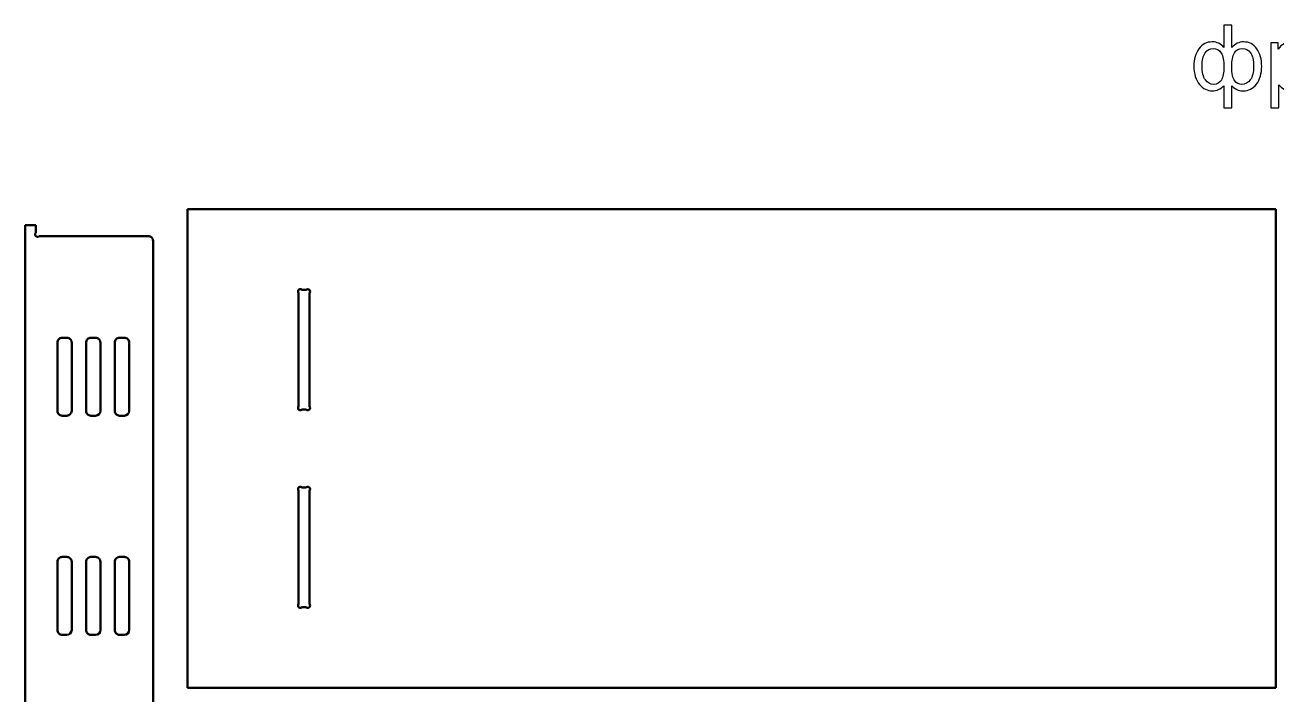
# Model space of a CAD drawing. Header units: millimetres. Extents: x -5696 to 5717, y -1207 to 892.
# Drawn here: x -3628 to -1529, y -230 to 892 of the extents above; entities that cross this region are included whole.
import ezdxf

# ---------------------------------------------------------------- set-up
doc = ezdxf.new("R2010")
doc.units = ezdxf.units.MM
doc.header["$MEASUREMENT"] = 0
doc.layers.add('layer 1', color=7, linetype='Continuous')

msp = doc.modelspace()

# ---------------------------------------------------------------- linework, layer by layer
at = {"layer": 'layer 1', "color": 242}
for points, knots in [([(-1617.9243, 892.2491), (-1617.9243, 892.2491), (-1604.5748, 892.2491), (-1604.5748, 892.2491), (-1604.5748, 892.2491), (-1604.5748, 892.2491), (-1604.5748, 854.628), (-1604.5748, 854.628), (-1604.5748, 854.628), (-1601.819, 857.7883), (-1598.785, 860.1397), (-1595.4729, 861.7072), (-1595.4729, 861.7072), (-1592.1861, 863.2495), (-1588.6212, 864.0332), (-1584.8288, 864.0332), (-1584.8288, 864.0332), (-1575.5246, 864.0332), (-1568.142, 860.1397), (-1562.6808, 852.3778), (-1562.6808, 852.3778), (-1557.245, 844.6159), (-1554.5144, 834.8566), (-1554.5144, 823.0747), (-1554.5144, 823.0747), (-1554.5144, 810.7872), (-1557.4473, 800.8762), (-1563.3129, 793.3166), (-1563.3129, 793.3166), (-1569.1786, 785.757), (-1576.4854, 781.9645), (-1585.208, 781.9645), (-1585.208, 781.9645), (-1588.065, 781.9645), (-1590.9726, 782.4196), (-1593.9307, 783.3045), (-1593.9307, 783.3045), (-1596.8888, 784.1894), (-1600.4284, 786.6166), (-1604.5748, 790.5608), (-1604.5748, 790.5608), (-1604.5748, 790.5608), (-1604.5748, 753.4453), (-1604.5748, 753.4453), (-1604.5748, 753.4453), (-1604.5748, 753.4453), (-1617.9243, 753.4453), (-1617.9243, 753.4453), (-1617.9243, 753.4453), (-1617.9243, 753.4453), (-1617.9243, 790.5608), (-1617.9243, 790.5608), (-1617.9243, 790.5608), (-1620.579, 787.7038), (-1623.5371, 785.5547), (-1626.7733, 784.1136), (-1626.7733, 784.1136), (-1630.0096, 782.6724), (-1633.4986, 781.9645), (-1637.2658, 781.9645), (-1637.2658, 781.9645), (-1645.5081, 781.9645), (-1652.7137, 785.58), (-1658.8828, 792.7857), (-1658.8828, 792.7857), (-1665.0518, 800.0166), (-1668.1364, 810.3574), (-1668.1364, 823.8079), (-1668.1364, 823.8079), (-1668.1364, 835.2106), (-1665.3552, 844.7423), (-1659.7677, 852.4536), (-1659.7677, 852.4536), (-1654.1801, 860.1649), (-1646.6964, 864.0332), (-1637.2658, 864.0332), (-1637.2658, 864.0332), (-1633.2963, 864.0332), (-1629.7314, 863.2495), (-1626.5205, 861.7072), (-1626.5205, 861.7072), (-1623.3095, 860.1397), (-1620.4526, 857.7883), (-1617.9243, 854.628), (-1617.9243, 854.628), (-1617.9243, 854.628), (-1617.9243, 892.2491), (-1617.9243, 892.2491)], [0, 0, 0, 0, 0.043478261, 0.043478261, 0.043478261, 0.043478261, 0.086956522, 0.086956522, 0.086956522, 0.086956522, 0.130434783, 0.130434783, 0.130434783, 0.130434783, 0.173913043, 0.173913043, 0.173913043, 0.173913043, 0.217391304, 0.217391304, 0.217391304, 0.217391304, 0.260869565, 0.260869565, 0.260869565, 0.260869565, 0.304347826, 0.304347826, 0.304347826, 0.304347826, 0.347826087, 0.347826087, 0.347826087, 0.347826087, 0.391304348, 0.391304348, 0.391304348, 0.391304348, 0.434782609, 0.434782609, 0.434782609, 0.434782609, 0.47826087, 0.47826087, 0.47826087, 0.47826087, 0.52173913, 0.52173913, 0.52173913, 0.52173913, 0.565217391, 0.565217391, 0.565217391, 0.565217391, 0.608695652, 0.608695652, 0.608695652, 0.608695652, 0.652173913, 0.652173913, 0.652173913, 0.652173913, 0.695652174, 0.695652174, 0.695652174, 0.695652174, 0.739130435, 0.739130435, 0.739130435, 0.739130435, 0.782608696, 0.782608696, 0.782608696, 0.782608696, 0.826086957, 0.826086957, 0.826086957, 0.826086957, 0.869565217, 0.869565217, 0.869565217, 0.869565217, 0.913043478, 0.913043478, 0.913043478, 0.913043478, 1, 1, 1, 1]), ([(-1538.9148, 753.4453), (-1538.9148, 753.4453), (-1538.9148, 862.3646), (-1538.9148, 862.3646), (-1538.9148, 862.3646), (-1538.9148, 862.3646), (-1526.779, 862.3646), (-1526.779, 862.3646), (-1526.779, 862.3646), (-1526.779, 862.3646), (-1526.779, 852.0238), (-1526.779, 852.0238), (-1526.779, 852.0238), (-1523.922, 856.0185), (-1520.6858, 859.0272), (-1517.0703, 861.0246), (-1517.0703, 861.0246), (-1513.4801, 863.0219), (-1509.1061, 864.0332), (-1503.9737, 864.0332), (-1503.9737, 864.0332), (-1497.2484, 864.0332), (-1491.3322, 862.314), (-1486.1997, 858.8502), (-1486.1997, 858.8502), (-1481.0672, 855.4117), (-1477.1989, 850.5321), (-1474.5695, 844.2619), (-1474.5695, 844.2619), (-1471.9653, 837.9664), (-1470.6506, 831.0895), (-1470.6506, 823.5804), (-1470.6506, 823.5804), (-1470.6506, 815.5657), (-1472.0918, 808.3347), (-1474.974, 801.8875), (-1474.974, 801.8875), (-1477.8563, 795.4657), (-1482.0533, 790.5355), (-1487.565, 787.097), (-1487.565, 787.097), (-1493.0514, 783.6838), (-1498.8412, 781.9645), (-1504.9091, 781.9645), (-1504.9091, 781.9645), (-1509.359, 781.9645), (-1513.3537, 782.9), (-1516.868, 784.7709), (-1516.868, 784.7709), (-1520.4076, 786.6419), (-1523.2899, 788.9932), (-1525.5654, 791.8502), (-1525.5654, 791.8502), (-1525.5654, 791.8502), (-1525.5654, 753.4453), (-1525.5654, 753.4453), (-1525.5654, 753.4453), (-1525.5654, 753.4453), (-1538.9148, 753.4453), (-1538.9148, 753.4453)], [0, 0, 0, 0, 0.0625, 0.0625, 0.0625, 0.0625, 0.125, 0.125, 0.125, 0.125, 0.1875, 0.1875, 0.1875, 0.1875, 0.25, 0.25, 0.25, 0.25, 0.3125, 0.3125, 0.3125, 0.3125, 0.375, 0.375, 0.375, 0.375, 0.4375, 0.4375, 0.4375, 0.4375, 0.5, 0.5, 0.5, 0.5, 0.5625, 0.5625, 0.5625, 0.5625, 0.625, 0.625, 0.625, 0.625, 0.6875, 0.6875, 0.6875, 0.6875, 0.75, 0.75, 0.75, 0.75, 0.8125, 0.8125, 0.8125, 0.8125, 0.875, 0.875, 0.875, 0.875, 1, 1, 1, 1]), ([(-1654.4835, 824.1872), (-1654.4835, 813.0879), (-1652.6126, 805.0985), (-1648.896, 800.2189), (-1648.896, 800.2189), (-1645.1794, 795.3392), (-1640.5779, 792.8868), (-1635.0662, 792.8868), (-1635.0662, 792.8868), (-1629.3016, 792.8868), (-1624.9782, 795.314), (-1622.1212, 800.1683), (-1622.1212, 800.1683), (-1619.2895, 805.0226), (-1617.8484, 812.3294), (-1617.8484, 822.0381), (-1617.8484, 822.0381), (-1617.8484, 832.4042), (-1619.3401, 840.1661), (-1622.3488, 845.3491), (-1622.3488, 845.3491), (-1625.3575, 850.5321), (-1629.8831, 853.111), (-1635.9511, 853.111), (-1635.9511, 853.111), (-1641.4122, 853.111), (-1645.862, 850.5827), (-1649.3258, 845.5261), (-1649.3258, 845.5261), (-1652.7643, 840.4695), (-1654.4835, 833.3649), (-1654.4835, 824.1872)], [0, 0, 0, 0, 0.111111111, 0.111111111, 0.111111111, 0.111111111, 0.222222222, 0.222222222, 0.222222222, 0.222222222, 0.333333333, 0.333333333, 0.333333333, 0.333333333, 0.444444444, 0.444444444, 0.444444444, 0.444444444, 0.555555556, 0.555555556, 0.555555556, 0.555555556, 0.666666667, 0.666666667, 0.666666667, 0.666666667, 0.777777778, 0.777777778, 0.777777778, 0.777777778, 1, 1, 1, 1]), ([(-1604.6507, 822.6702), (-1604.6507, 810.8377), (-1603.0326, 802.8989), (-1599.771, 798.8283), (-1599.771, 798.8283), (-1596.5348, 794.7577), (-1592.4643, 792.7351), (-1587.5846, 792.7351), (-1587.5846, 792.7351), (-1582.1741, 792.7351), (-1577.5473, 795.2381), (-1573.7295, 800.2442), (-1573.7295, 800.2442), (-1569.9118, 805.2249), (-1568.0156, 813.0121), (-1568.0156, 823.5551), (-1568.0156, 823.5551), (-1568.0156, 833.4913), (-1569.7854, 840.9246), (-1573.2997, 845.8042), (-1573.2997, 845.8042), (-1576.8141, 850.6838), (-1581.3397, 853.111), (-1586.8514, 853.111), (-1586.8514, 853.111), (-1592.7676, 853.111), (-1597.1922, 850.5827), (-1600.1756, 845.5008), (-1600.1756, 845.5008), (-1603.159, 840.4189), (-1604.6507, 832.8087), (-1604.6507, 822.6702)], [0, 0, 0, 0, 0.111111111, 0.111111111, 0.111111111, 0.111111111, 0.222222222, 0.222222222, 0.222222222, 0.222222222, 0.333333333, 0.333333333, 0.333333333, 0.333333333, 0.444444444, 0.444444444, 0.444444444, 0.444444444, 0.555555556, 0.555555556, 0.555555556, 0.555555556, 0.666666667, 0.666666667, 0.666666667, 0.666666667, 0.777777778, 0.777777778, 0.777777778, 0.777777778, 1, 1, 1, 1])]:
    msp.add_open_spline(points, degree=3, knots=knots, dxfattribs=at)
at = {"layer": 'layer 1', "lineweight": 50}
for points in [[(-3355.4927, -218.393), (-3355.4927, -218.393), (-3355.4927, 584.0069), (-3355.4927, 584.0069)], [(-3355.4927, 584.0069), (-3355.4927, 584.0069), (-1531.0357, 584.0069), (-1531.0357, 584.0069)], [(-1531.0357, 584.0069), (-1531.0357, 584.0069), (-1531.0357, -218.393), (-1531.0357, -218.393)], [(-3627.6229, 556.7864), (-3627.6229, 556.7864), (-3609.5689, 556.7864), (-3609.5689, 556.7864)], [(-3627.6229, -317.8295), (-3627.6229, -317.8295), (-3627.6229, 556.7864), (-3627.6229, 556.7864)], [(-3609.5689, 556.7864), (-3609.5689, 556.7864), (-3609.5689, 544.4063), (-3609.5689, 544.4063)], [(-3603.8952, 538.7324), (-3603.8952, 538.7324), (-3421.0049, 538.7324), (-3421.0049, 538.7324)], [(-3412.9809, 530.7084), (-3412.9809, 530.7084), (-3412.9809, -291.7515), (-3412.9809, -291.7515)], [(-3168.9348, 253.6758), (-3168.9348, 253.6758), (-3168.9348, 442.9281), (-3168.9348, 442.9281)], [(-3163.2609, 448.6019), (-3163.2609, 448.6019), (-3156.5545, 448.6019), (-3156.5545, 448.6019)], [(-3150.8808, 442.9281), (-3150.8808, 442.9281), (-3150.8808, 253.6758), (-3150.8808, 253.6758)], [(-3573.4609, 245.8565), (-3573.4609, 245.8565), (-3573.4609, 360.1985), (-3573.4609, 360.1985)], [(-3565.4369, 368.2225), (-3565.4369, 368.2225), (-3557.4129, 368.2225), (-3557.4129, 368.2225)], [(-3549.3889, 360.1985), (-3549.3889, 360.1985), (-3549.3889, 245.8565), (-3549.3889, 245.8565)], [(-3525.3169, 245.8565), (-3525.3169, 245.8565), (-3525.3169, 360.1985), (-3525.3169, 360.1985)], [(-3517.2929, 368.2225), (-3517.2929, 368.2225), (-3509.2689, 368.2225), (-3509.2689, 368.2225)], [(-3501.2449, 360.1985), (-3501.2449, 360.1985), (-3501.2449, 245.8565), (-3501.2449, 245.8565)], [(-3477.1729, 245.8565), (-3477.1729, 245.8565), (-3477.1729, 360.1985), (-3477.1729, 360.1985)], [(-3469.1489, 368.2225), (-3469.1489, 368.2225), (-3461.1249, 368.2225), (-3461.1249, 368.2225)], [(-3453.1009, 360.1985), (-3453.1009, 360.1985), (-3453.1009, 245.8565), (-3453.1009, 245.8565)], [(-3557.4129, 237.8325), (-3557.4129, 237.8325), (-3565.4369, 237.8325), (-3565.4369, 237.8325)], [(-3557.4129, 237.8325), (-3552.9814, 237.8325), (-3549.3889, 241.4249), (-3549.3889, 245.8564)], [(-3509.2689, 237.8325), (-3509.2689, 237.8325), (-3517.2929, 237.8325), (-3517.2929, 237.8325)], [(-3509.2689, 237.8325), (-3504.8375, 237.8325), (-3501.2449, 241.4249), (-3501.2449, 245.8564)], [(-3461.1249, 237.8325), (-3461.1249, 237.8325), (-3469.1489, 237.8325), (-3469.1489, 237.8325)], [(-3461.1249, 237.8325), (-3456.6935, 237.8325), (-3453.1009, 241.4249), (-3453.1009, 245.8564)], [(-3156.5545, 248.0019), (-3156.5545, 248.0019), (-3163.2609, 248.0019), (-3163.2609, 248.0019)], [(-3168.9348, -77.3142), (-3168.9348, -77.3142), (-3168.9348, 111.9381), (-3168.9348, 111.9381)], [(-3163.2609, 117.612), (-3163.2609, 117.612), (-3156.5545, 117.612), (-3156.5545, 117.612)], [(-3150.8808, 111.9381), (-3150.8808, 111.9381), (-3150.8808, -77.3142), (-3150.8808, -77.3142)], [(-3565.4369, 1.1245), (-3565.4369, 1.1245), (-3557.4129, 1.1245), (-3557.4129, 1.1245)], [(-3517.2929, 1.1245), (-3517.2929, 1.1245), (-3509.2689, 1.1245), (-3509.2689, 1.1245)], [(-3469.1489, 1.1245), (-3469.1489, 1.1245), (-3461.1249, 1.1245), (-3461.1249, 1.1245)], [(-3573.4609, -121.2415), (-3573.4609, -121.2415), (-3573.4609, -6.8995), (-3573.4609, -6.8995)], [(-3549.3889, -6.8995), (-3549.3889, -6.8995), (-3549.3889, -121.2415), (-3549.3889, -121.2415)], [(-3525.3169, -121.2415), (-3525.3169, -121.2415), (-3525.3169, -6.8995), (-3525.3169, -6.8995)], [(-3501.2449, -6.8995), (-3501.2449, -6.8995), (-3501.2449, -121.2415), (-3501.2449, -121.2415)], [(-3477.1729, -121.2415), (-3477.1729, -121.2415), (-3477.1729, -6.8995), (-3477.1729, -6.8995)], [(-3453.1009, -6.8995), (-3453.1009, -6.8995), (-3453.1009, -121.2415), (-3453.1009, -121.2415)], [(-3156.5545, -82.988), (-3156.5545, -82.988), (-3163.2609, -82.988), (-3163.2609, -82.988)], [(-3557.4129, -129.2655), (-3552.9814, -129.2655), (-3549.3889, -125.6731), (-3549.3889, -121.2415)], [(-3509.2689, -129.2655), (-3504.8375, -129.2655), (-3501.2449, -125.6731), (-3501.2449, -121.2415)], [(-3461.1249, -129.2655), (-3456.6935, -129.2655), (-3453.1009, -125.6731), (-3453.1009, -121.2415)], [(-3557.4129, -129.2655), (-3557.4129, -129.2655), (-3565.4369, -129.2655), (-3565.4369, -129.2655)], [(-3509.2689, -129.2655), (-3509.2689, -129.2655), (-3517.2929, -129.2655), (-3517.2929, -129.2655)], [(-3461.1249, -129.2655), (-3461.1249, -129.2655), (-3469.1489, -129.2655), (-3469.1489, -129.2655)], [(-1531.0357, -218.393), (-1531.0357, -218.393), (-3355.4927, -218.393), (-3355.4927, -218.393)]]:
    msp.add_open_spline(points, degree=3, dxfattribs=at)
for points, knots in [([(-3609.5689, 544.4063), (-3610.5825, 543.3927), (-3610.9783, 541.9155), (-3610.6073, 540.531), (-3610.6073, 540.531), (-3610.2363, 539.1464), (-3609.1549, 538.065), (-3607.7705, 537.6941), (-3607.7705, 537.6941), (-3606.3859, 537.3231), (-3604.9087, 537.7189), (-3603.8952, 538.7324)], [0, 0, 0, 0, 0.25, 0.25, 0.25, 0.25, 0.5, 0.5, 0.5, 0.5, 1, 1, 1, 1]), ([(-3412.9809, 530.7084), (-3412.9809, 532.8366), (-3413.8264, 534.8775), (-3415.3312, 536.3823), (-3415.3312, 536.3823), (-3416.836, 537.8871), (-3418.8769, 538.7324), (-3421.0049, 538.7324)], [0, 0, 0, 0, 0.333333333, 0.333333333, 0.333333333, 0.333333333, 1, 1, 1, 1]), ([(-3163.2609, 448.6019), (-3164.2744, 449.6154), (-3165.7516, 450.0113), (-3167.1362, 449.6403), (-3167.1362, 449.6403), (-3168.5207, 449.2693), (-3169.6022, 448.188), (-3169.9731, 446.8034), (-3169.9731, 446.8034), (-3170.3441, 445.4189), (-3169.9483, 443.9417), (-3168.9348, 442.9281)], [0, 0, 0, 0, 0.25, 0.25, 0.25, 0.25, 0.5, 0.5, 0.5, 0.5, 1, 1, 1, 1]), ([(-3150.8808, 442.9281), (-3149.314, 444.4949), (-3149.314, 447.0351), (-3150.8807, 448.6019), (-3150.8807, 448.6019), (-3152.4474, 450.1687), (-3154.9877, 450.1687), (-3156.5545, 448.6019)], [0, 0, 0, 0, 0.333333333, 0.333333333, 0.333333333, 0.333333333, 1, 1, 1, 1]), ([(-3565.4369, 368.2225), (-3567.565, 368.2225), (-3569.606, 367.3771), (-3571.1108, 365.8723), (-3571.1108, 365.8723), (-3572.6156, 364.3675), (-3573.4609, 362.3266), (-3573.4609, 360.1985)], [0, 0, 0, 0, 0.333333333, 0.333333333, 0.333333333, 0.333333333, 1, 1, 1, 1]), ([(-3549.3889, 360.1985), (-3549.3889, 362.3266), (-3550.2344, 364.3675), (-3551.7392, 365.8723), (-3551.7392, 365.8723), (-3553.2439, 367.3771), (-3555.2849, 368.2225), (-3557.4129, 368.2225)], [0, 0, 0, 0, 0.333333333, 0.333333333, 0.333333333, 0.333333333, 1, 1, 1, 1]), ([(-3517.2929, 368.2225), (-3519.421, 368.2225), (-3521.462, 367.3771), (-3522.9668, 365.8723), (-3522.9668, 365.8723), (-3524.4716, 364.3675), (-3525.3169, 362.3266), (-3525.3169, 360.1985)], [0, 0, 0, 0, 0.333333333, 0.333333333, 0.333333333, 0.333333333, 1, 1, 1, 1]), ([(-3501.2449, 360.1985), (-3501.2449, 362.3266), (-3502.0904, 364.3675), (-3503.5952, 365.8723), (-3503.5952, 365.8723), (-3505.0999, 367.3771), (-3507.1409, 368.2225), (-3509.2689, 368.2225)], [0, 0, 0, 0, 0.333333333, 0.333333333, 0.333333333, 0.333333333, 1, 1, 1, 1]), ([(-3469.1489, 368.2225), (-3471.277, 368.2225), (-3473.318, 367.3771), (-3474.8228, 365.8723), (-3474.8228, 365.8723), (-3476.3276, 364.3675), (-3477.1729, 362.3266), (-3477.1729, 360.1985)], [0, 0, 0, 0, 0.333333333, 0.333333333, 0.333333333, 0.333333333, 1, 1, 1, 1]), ([(-3453.1009, 360.1985), (-3453.1009, 362.3266), (-3453.9464, 364.3675), (-3455.4512, 365.8723), (-3455.4512, 365.8723), (-3456.956, 367.3771), (-3458.9969, 368.2225), (-3461.1249, 368.2225)], [0, 0, 0, 0, 0.333333333, 0.333333333, 0.333333333, 0.333333333, 1, 1, 1, 1]), ([(-3168.9348, 253.6758), (-3169.9483, 252.6622), (-3170.3441, 251.185), (-3169.9731, 249.8005), (-3169.9731, 249.8005), (-3169.6022, 248.4159), (-3168.5207, 247.3345), (-3167.1362, 246.9636), (-3167.1362, 246.9636), (-3165.7516, 246.5926), (-3164.2744, 246.9885), (-3163.2609, 248.0019)], [0, 0, 0, 0, 0.25, 0.25, 0.25, 0.25, 0.5, 0.5, 0.5, 0.5, 1, 1, 1, 1]), ([(-3156.5545, 248.0019), (-3154.9877, 246.4352), (-3152.4475, 246.4352), (-3150.8808, 248.0019), (-3150.8808, 248.0019), (-3149.314, 249.5687), (-3149.314, 252.109), (-3150.8807, 253.6758)], [0, 0, 0, 0, 0.333333333, 0.333333333, 0.333333333, 0.333333333, 1, 1, 1, 1]), ([(-3573.4609, 245.8565), (-3573.4609, 243.7283), (-3572.6156, 241.6874), (-3571.1108, 240.1826), (-3571.1108, 240.1826), (-3569.606, 238.6778), (-3567.565, 237.8325), (-3565.4369, 237.8325)], [0, 0, 0, 0, 0.333333333, 0.333333333, 0.333333333, 0.333333333, 1, 1, 1, 1]), ([(-3525.3169, 245.8565), (-3525.3169, 243.7283), (-3524.4716, 241.6874), (-3522.9668, 240.1826), (-3522.9668, 240.1826), (-3521.462, 238.6778), (-3519.421, 237.8325), (-3517.2929, 237.8325)], [0, 0, 0, 0, 0.333333333, 0.333333333, 0.333333333, 0.333333333, 1, 1, 1, 1]), ([(-3477.1729, 245.8565), (-3477.1729, 243.7283), (-3476.3276, 241.6874), (-3474.8228, 240.1826), (-3474.8228, 240.1826), (-3473.318, 238.6778), (-3471.277, 237.8325), (-3469.1489, 237.8325)], [0, 0, 0, 0, 0.333333333, 0.333333333, 0.333333333, 0.333333333, 1, 1, 1, 1]), ([(-3163.2609, 117.612), (-3164.2744, 118.6255), (-3165.7516, 119.0213), (-3167.1362, 118.6503), (-3167.1362, 118.6503), (-3168.5207, 118.2794), (-3169.6022, 117.198), (-3169.9731, 115.8134), (-3169.9731, 115.8134), (-3170.3441, 114.4289), (-3169.9483, 112.9517), (-3168.9348, 111.9381)], [0, 0, 0, 0, 0.25, 0.25, 0.25, 0.25, 0.5, 0.5, 0.5, 0.5, 1, 1, 1, 1]), ([(-3150.8808, 111.9381), (-3149.314, 113.5049), (-3149.314, 116.0452), (-3150.8807, 117.612), (-3150.8807, 117.612), (-3152.4474, 119.1788), (-3154.9877, 119.1788), (-3156.5545, 117.612)], [0, 0, 0, 0, 0.333333333, 0.333333333, 0.333333333, 0.333333333, 1, 1, 1, 1]), ([(-3565.4369, 1.1245), (-3567.565, 1.1245), (-3569.606, 0.279), (-3571.1108, -1.2258), (-3571.1108, -1.2258), (-3572.6156, -2.7306), (-3573.4609, -4.7715), (-3573.4609, -6.8995)], [0, 0, 0, 0, 0.333333333, 0.333333333, 0.333333333, 0.333333333, 1, 1, 1, 1]), ([(-3549.3889, -6.8995), (-3549.3889, -4.7715), (-3550.2344, -2.7306), (-3551.7392, -1.2258), (-3551.7392, -1.2258), (-3553.2439, 0.279), (-3555.2849, 1.1245), (-3557.4129, 1.1245)], [0, 0, 0, 0, 0.333333333, 0.333333333, 0.333333333, 0.333333333, 1, 1, 1, 1]), ([(-3517.2929, 1.1245), (-3519.421, 1.1245), (-3521.462, 0.279), (-3522.9668, -1.2258), (-3522.9668, -1.2258), (-3524.4716, -2.7306), (-3525.3169, -4.7715), (-3525.3169, -6.8995)], [0, 0, 0, 0, 0.333333333, 0.333333333, 0.333333333, 0.333333333, 1, 1, 1, 1]), ([(-3501.2449, -6.8995), (-3501.2449, -4.7715), (-3502.0904, -2.7306), (-3503.5952, -1.2258), (-3503.5952, -1.2258), (-3505.0999, 0.279), (-3507.1409, 1.1245), (-3509.2689, 1.1245)], [0, 0, 0, 0, 0.333333333, 0.333333333, 0.333333333, 0.333333333, 1, 1, 1, 1]), ([(-3469.1489, 1.1245), (-3471.277, 1.1245), (-3473.318, 0.279), (-3474.8228, -1.2258), (-3474.8228, -1.2258), (-3476.3276, -2.7306), (-3477.1729, -4.7715), (-3477.1729, -6.8995)], [0, 0, 0, 0, 0.333333333, 0.333333333, 0.333333333, 0.333333333, 1, 1, 1, 1]), ([(-3453.1009, -6.8995), (-3453.1009, -4.7715), (-3453.9464, -2.7306), (-3455.4512, -1.2258), (-3455.4512, -1.2258), (-3456.956, 0.279), (-3458.9969, 1.1245), (-3461.1249, 1.1245)], [0, 0, 0, 0, 0.333333333, 0.333333333, 0.333333333, 0.333333333, 1, 1, 1, 1]), ([(-3168.9348, -77.3142), (-3169.9483, -78.3278), (-3170.3441, -79.805), (-3169.9731, -81.1895), (-3169.9731, -81.1895), (-3169.6022, -82.574), (-3168.5207, -83.6554), (-3167.1362, -84.0264), (-3167.1362, -84.0264), (-3165.7516, -84.3974), (-3164.2744, -84.0015), (-3163.2609, -82.988)], [0, 0, 0, 0, 0.25, 0.25, 0.25, 0.25, 0.5, 0.5, 0.5, 0.5, 1, 1, 1, 1]), ([(-3156.5545, -82.988), (-3154.9877, -84.5548), (-3152.4475, -84.5548), (-3150.8808, -82.988), (-3150.8808, -82.988), (-3149.314, -81.4212), (-3149.314, -78.881), (-3150.8807, -77.3142)], [0, 0, 0, 0, 0.333333333, 0.333333333, 0.333333333, 0.333333333, 1, 1, 1, 1]), ([(-3573.4609, -121.2415), (-3573.4609, -123.3696), (-3572.6156, -125.4106), (-3571.1108, -126.9154), (-3571.1108, -126.9154), (-3569.606, -128.4201), (-3567.565, -129.2655), (-3565.4369, -129.2655)], [0, 0, 0, 0, 0.333333333, 0.333333333, 0.333333333, 0.333333333, 1, 1, 1, 1]), ([(-3525.3169, -121.2415), (-3525.3169, -123.3696), (-3524.4716, -125.4106), (-3522.9668, -126.9154), (-3522.9668, -126.9154), (-3521.462, -128.4201), (-3519.421, -129.2655), (-3517.2929, -129.2655)], [0, 0, 0, 0, 0.333333333, 0.333333333, 0.333333333, 0.333333333, 1, 1, 1, 1]), ([(-3477.1729, -121.2415), (-3477.1729, -123.3696), (-3476.3276, -125.4106), (-3474.8228, -126.9154), (-3474.8228, -126.9154), (-3473.318, -128.4201), (-3471.277, -129.2655), (-3469.1489, -129.2655)], [0, 0, 0, 0, 0.333333333, 0.333333333, 0.333333333, 0.333333333, 1, 1, 1, 1])]:
    msp.add_open_spline(points, degree=3, knots=knots, dxfattribs=at)

doc.saveas('drawing.dxf')
